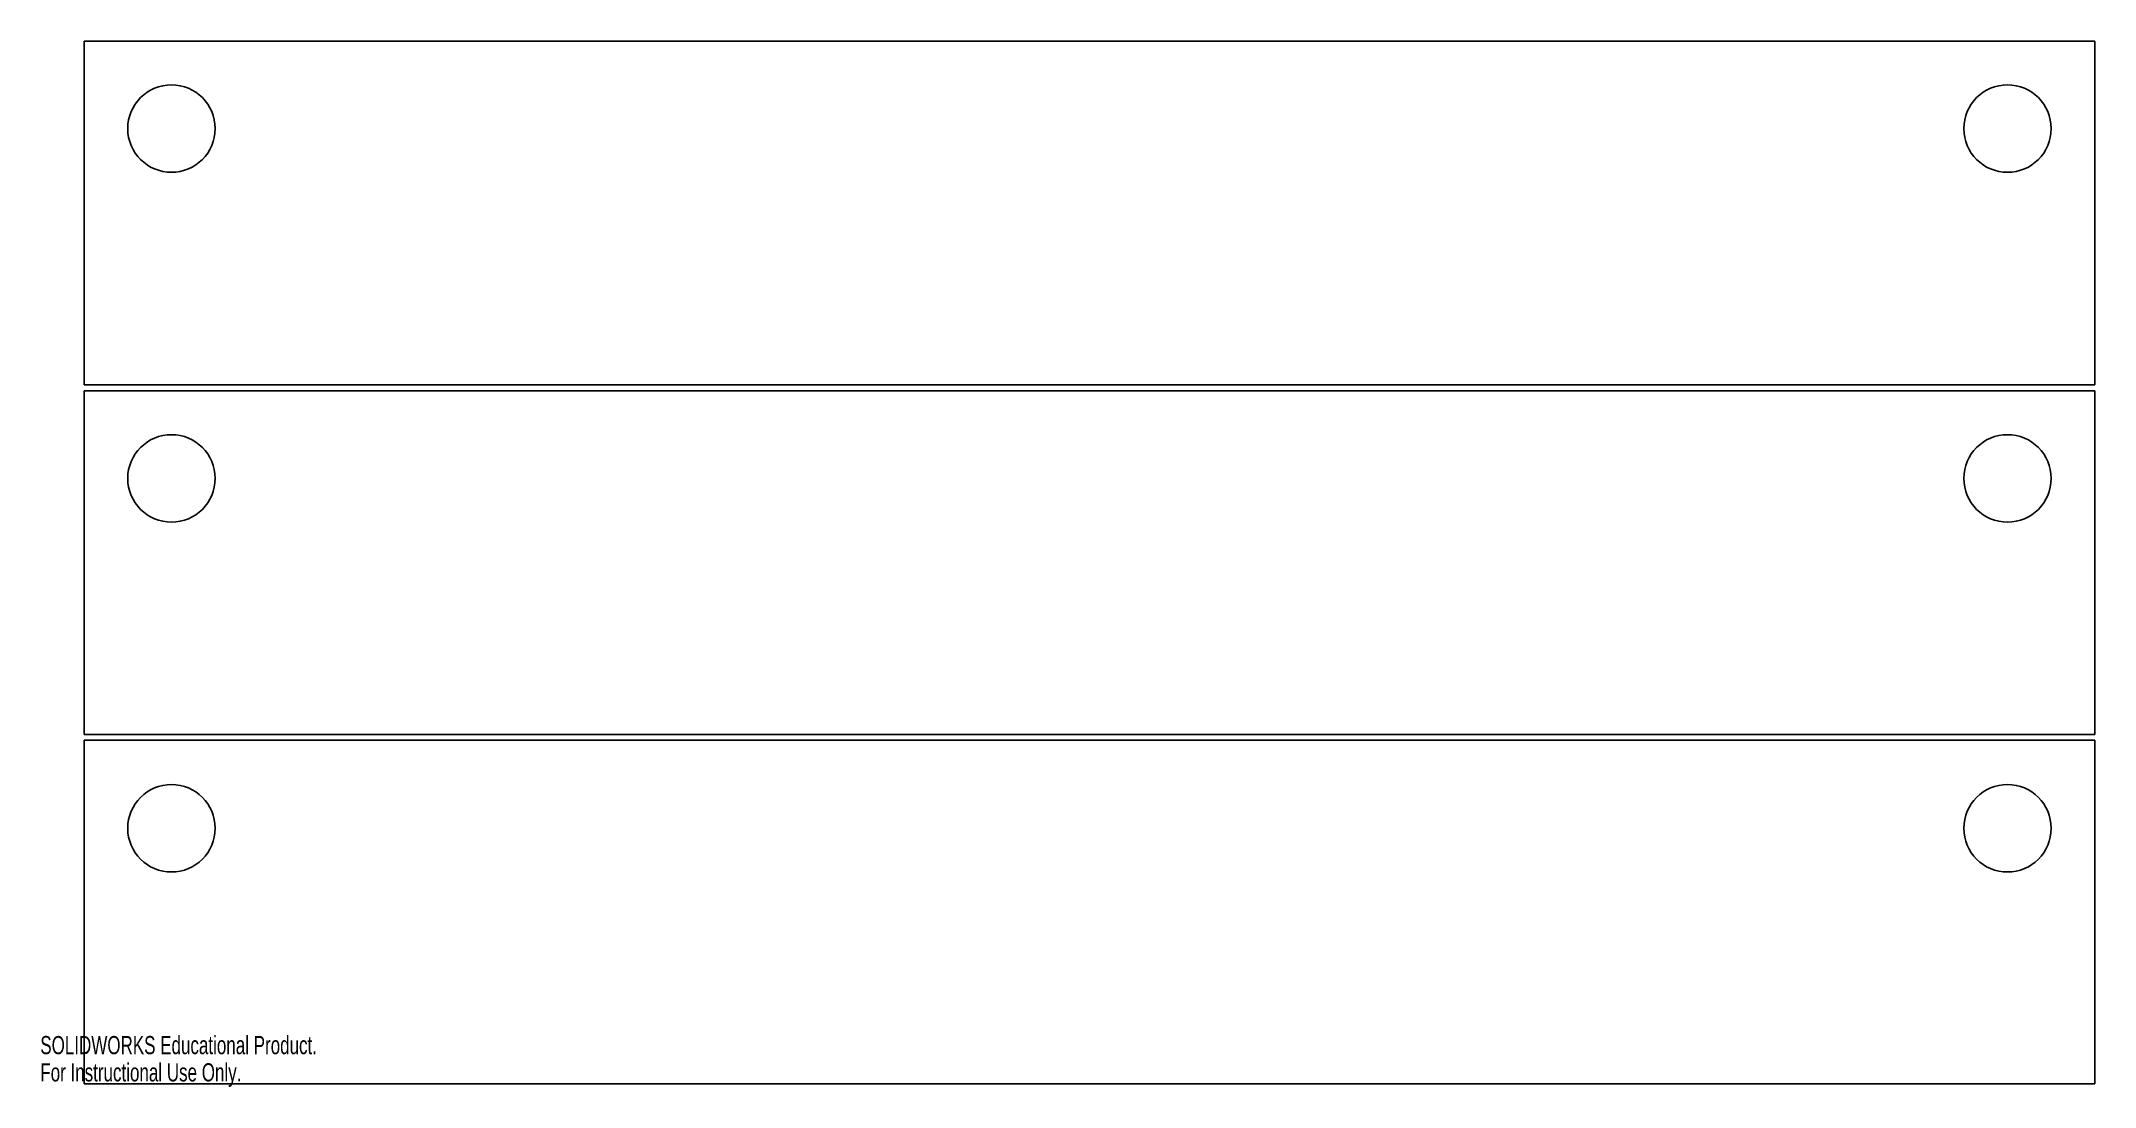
# Model space of a CAD drawing. Header units: millimetres. Extents: x 0 to 597, y 0 to 304.
import ezdxf

# ---------------------------------------------------------------- set-up
doc = ezdxf.new("R2010")
doc.units = ezdxf.units.MM
doc.styles.add('SLDTEXTSTYLE0', font='TXT', dxfattribs={"width": 0.7})

msp = doc.modelspace()

# ---------------------------------------------------------------- linework, layer by layer
at = {"color": 1, "linetype": 'Continuous', "lineweight": 25}
for p, q in [((596.91, 303.65), (12.71, 303.65)), ((12.71, 303.65), (12.71, 203.83)), ((596.91, 203.83), (596.91, 303.65)), ((12.71, 203.83), (596.91, 203.83)), ((12.71, 202.11), (12.71, 102.29)), ((596.91, 202.11), (12.71, 202.11)), ((596.91, 102.29), (596.91, 202.11)), ((12.71, 102.29), (596.91, 102.29)), ((12.71, 100.67), (12.71, 0.85)), ((596.91, 100.67), (12.71, 100.67)), ((596.91, 0.85), (596.91, 100.67)), ((12.71, 0.85), (596.91, 0.85))]:
    msp.add_line(p, q, dxfattribs=at)
for centre in [(38.11, 278.25), (571.51, 278.25), (38.11, 176.65), (571.51, 176.65), (38.11, 75.05), (571.51, 75.05)]:
    msp.add_circle(centre, 12.7, dxfattribs=at)

# ---------------------------------------------------------------- texts
at = {"color": 7, "linetype": 'Continuous', "char_height": 5.273, "attachment_point": 1, "style": 'SLDTEXTSTYLE0'}
for s, insert in [('SOLIDWORKS Educational Product.', (0, 14.71)), ('For Instructional Use Only.', (0, 6.8))]:
    msp.add_mtext(s, dxfattribs=dict(at, insert=insert))

doc.saveas('drawing.dxf')
